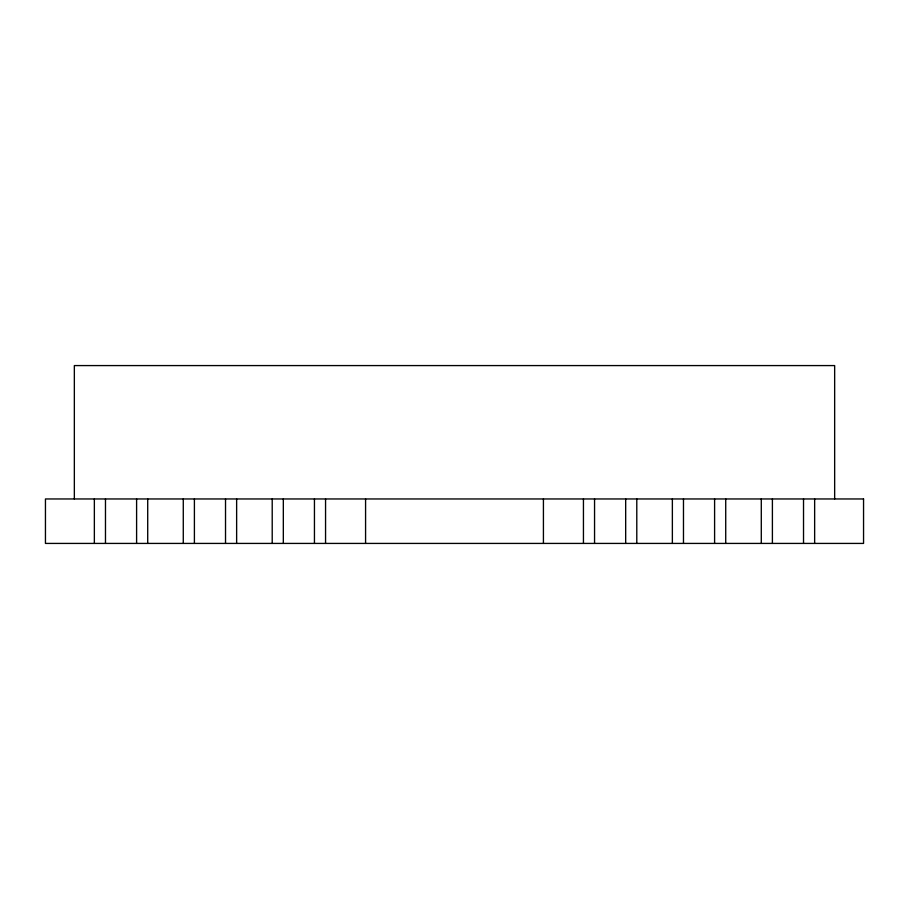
<?xml version="1.0" encoding="UTF-8"?>
<svg xmlns="http://www.w3.org/2000/svg" width="909" height="909" viewBox="0 0 909 909"><rect width="100%" height="100%" fill="white"/><g stroke="black" fill="none" stroke-linecap="round" stroke-linejoin="round"><path stroke-width="1.36" d="M834.655 498.961L834.655 365.577L74.345 365.577L74.345 498.961M814.646 498.961L814.646 543.423M803.522 498.961L803.522 543.423M772.4 498.961L772.4 543.423M761.288 498.961L761.288 543.423M725.723 498.961L725.723 543.423M714.599 498.961L714.599 543.423M683.477 498.961L683.477 543.423M672.365 498.961L672.365 543.423M636.789 498.961L636.789 543.423M625.676 498.961L625.676 543.423M594.554 498.961L594.554 543.423M583.442 498.961L583.442 543.423M543.423 498.961L543.423 543.423M365.577 498.961L365.577 543.423M325.558 498.961L325.558 543.423M314.446 498.961L314.446 543.423M283.324 498.961L283.324 543.423M272.211 498.961L272.211 543.423M236.635 498.961L236.635 543.423M225.523 498.961L225.523 543.423M194.401 498.961L194.401 543.423M183.277 498.961L183.277 543.423M147.713 498.961L147.713 543.423M136.6 498.961L136.6 543.423M105.478 498.961L105.478 543.423M94.354 498.961L94.354 543.423M863.55 498.961L45.45 498.961L45.45 543.423L863.55 543.423L863.55 498.961"/></g></svg>
